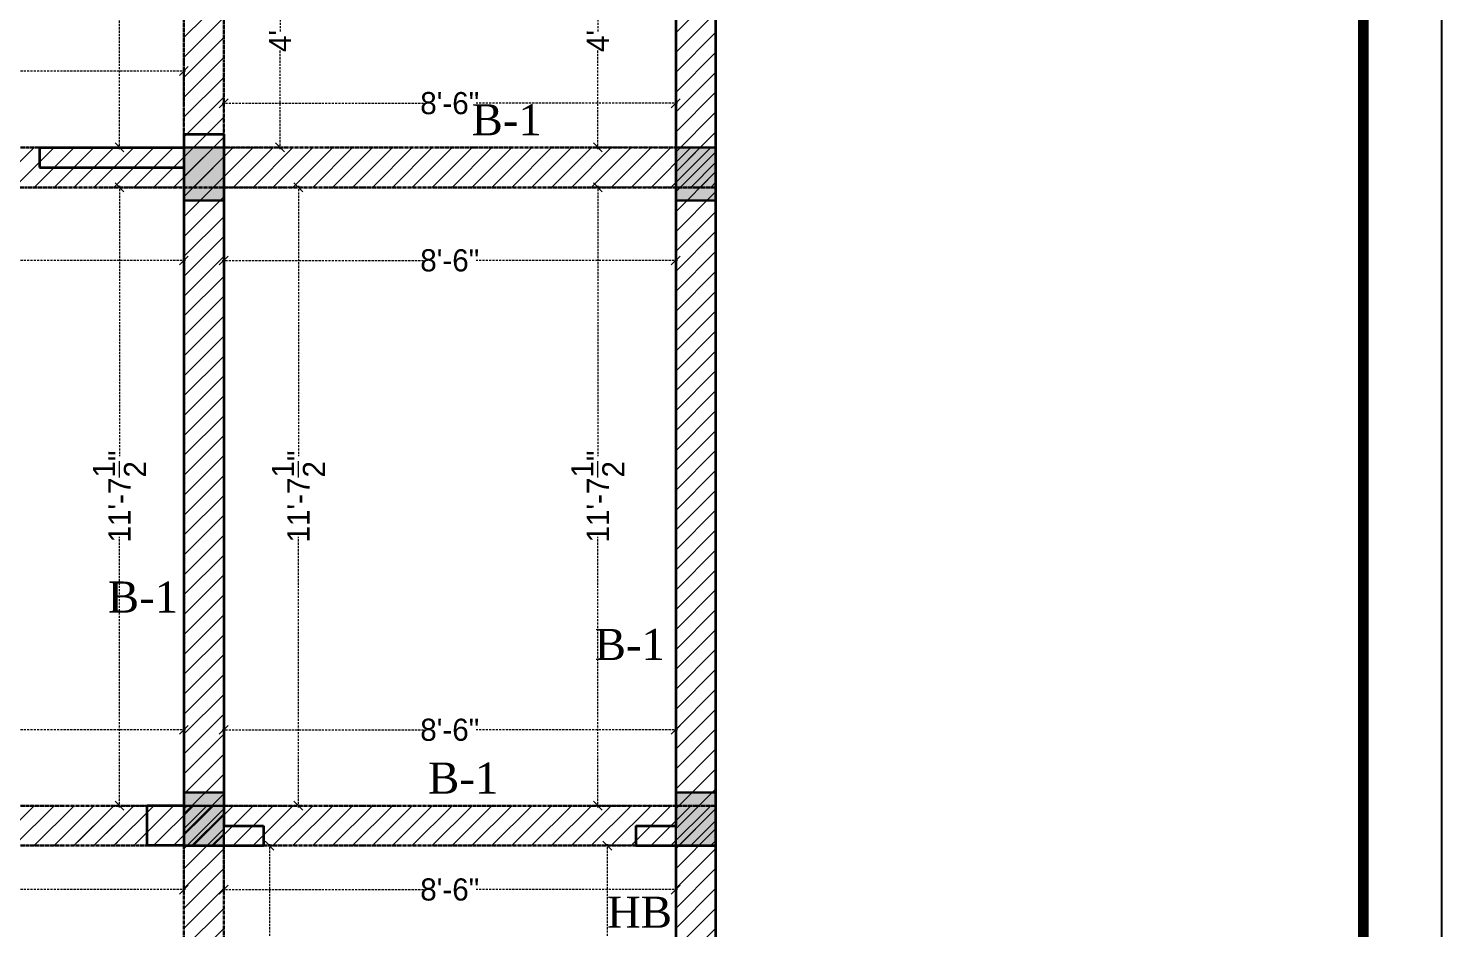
# Model space of a CAD drawing. Header units: millimetres. Extents: x -6808 to 215771, y -89660 to -16303.
# Drawn here: x 100634.1 to 100953.1, y -47834.5 to -47631.4 of the extents above; entities that cross this region are included whole.
import ezdxf

# ---------------------------------------------------------------- set-up
doc = ezdxf.new("R2010")
doc.units = ezdxf.units.MM
doc.header["$PDMODE"] = 35
doc.linetypes.add('CENTER2', pattern=[1.125, 0.75, -0.125, 0.125, -0.125])
doc.linetypes.add('DASHED', pattern=[0.75, 0.5, -0.25])
doc.layers.get('0').update_dxf_attribs({"color": 8})
for name, color, linetype, lineweight in [('beam', 6, 'CENTER2', 30), ('column', 5, 'Continuous', 30), ('wall', 7, 'Continuous', 35)]:
    doc.layers.add(name, color=color, linetype=linetype, lineweight=lineweight)
doc.layers.add('Beam Text', color=6, linetype='Continuous')
doc.layers.add('FORMAT', color=7, linetype='Continuous')
doc.styles.add('SAJ', font='eurr____.ttf')
doc.styles.get("Standard").update_dxf_attribs({"font": 'times.ttf'})
doc.dimstyles.new('SAJ', dxfattribs={"dimtxt": 5, "dimasz": 2, "dimexe": 1, "dimexo": 1, "dimgap": 0.09375, "dimtad": 0, "dimdec": 1, "dimzin": 0, "dimdsep": 46, "dimlunit": 4, "dimtxsty": 'SAJ', "dimblk": 'OBLIQUE', "dimcen": 0.125, "dimdle": 0.375, "dimadec": 0, "dimazin": 0, "dimtfac": 1, "dimtdec": 1, "dimtofl": 0, "dimtmove": 0, "dimatfit": 3, "dimldrblk": 'OBLIQUE', "dimfxl": 1, "dimtolj": 1, "dimtzin": 0, "dimlwd": 5, "dimlwe": 5, "dimarcsym": 1})
pattern_1 = [(45, (-433.7855, -2528.9853), (-2.24506403, 2.24506403), [])]
pattern_2 = [(45, (-433.7855, -2982.4853), (-2.24506403, 2.24506403), [])]
pattern_3 = [(45, (-433.7855, -3130.9853), (-2.24506403, 2.24506403), [])]
pattern_4 = [(45, (-148.7855, -2528.9853), (-2.24506403, 2.24506403), [])]

# ---------------------------------------------------------------- blocks, each defined once
blk = doc.blocks.new('c1')
at = {"layer": 'column'}
blk.add_hatch(color=256, dxfattribs=at).paths.add_polyline_path([(58376.49, -43564.36), (58385.49, -43564.36), (58385.49, -43552.36), (58376.49, -43552.36)])
for p, q in [((58376.49, -43552.36), (58376.49, -43564.36)), ((58376.49, -43552.36), (58385.49, -43552.36)), ((58385.49, -43564.36), (58385.49, -43552.36)), ((58376.49, -43564.36), (58385.49, -43564.36))]:
    blk.add_line(p, q, dxfattribs=at)
blk = doc.blocks.new('_Oblique')
at = {"color": 0, "linetype": 'ByBlock', "lineweight": -2}
blk.add_line((-0.5, -0.5), (0.5, 0.5), dxfattribs=at)
blk = doc.blocks.new('*D1124')
at = {"layer": 'Beam Text', "color": 0, "linetype": 'DASHED', "lineweight": 5, "transparency": 16777216}
for p, q in [((100677.87, -47648.31), (100723.3, -47648.31)), ((100678.25, -47657.27), (100678.25, -47647.31)), ((100780.62, -47648.31), (100735.19, -47648.31)), ((100780.25, -47657.27), (100780.25, -47647.31))]:
    blk.add_line(p, q, dxfattribs=at)
at = {"layer": 'Defpoints', "color": 0, "linetype": 'Continuous', "transparency": 16777216}
for p in [(100780.25, -47648.31), (100678.25, -47658.27), (100780.25, -47658.27)]:
    blk.add_point(p, dxfattribs=at)
at = {"layer": 'Beam Text', "color": 0, "linetype": 'Continuous', "lineweight": 5, "transparency": 16777216, "xscale": 2, "yscale": 2, "zscale": 2, "rotation": 180}
blk.add_blockref('_Oblique', (100678.25, -47648.31), dxfattribs=at)
at = {"layer": 'Beam Text', "color": 0, "linetype": 'Continuous', "lineweight": 5, "transparency": 16777216, "xscale": 2, "yscale": 2, "zscale": 2}
blk.add_blockref('_Oblique', (100780.25, -47648.31), dxfattribs=at)
at = {"layer": 'Beam Text', "color": 0, "linetype": 'Continuous', "lineweight": 18, "transparency": 16777216, "insert": (100729.25, -47648.31), "char_height": 5, "attachment_point": 5, "style": 'SAJ'}
blk.add_mtext('\\A1;8\'-6"', dxfattribs=at)
blk = doc.blocks.new('*D1101')
at = {"layer": 'Beam Text', "color": 0, "linetype": 'DASHED', "lineweight": 5, "transparency": 16777216}
for p, q in [((100679.25, -47610.27), (100691.96, -47610.27)), ((100690.96, -47609.9), (100690.96, -47632.25)), ((100690.96, -47658.65), (100690.96, -47636.3)), ((100679.25, -47658.27), (100691.96, -47658.27))]:
    blk.add_line(p, q, dxfattribs=at)
at = {"layer": 'Defpoints', "color": 0, "linetype": 'Continuous', "transparency": 16777216}
for p in [(100678.25, -47610.27), (100678.25, -47658.27), (100690.96, -47658.27)]:
    blk.add_point(p, dxfattribs=at)
at = {"layer": 'Beam Text', "color": 0, "linetype": 'Continuous', "lineweight": 5, "transparency": 16777216, "xscale": 2, "yscale": 2, "zscale": 2}
for p, rotation in [((100690.96, -47610.27), 90), ((100690.96, -47658.27), 270)]:
    blk.add_blockref('_Oblique', p, dxfattribs=dict(at, rotation=rotation))
at = {"layer": 'Beam Text', "color": 0, "linetype": 'Continuous', "lineweight": 18, "transparency": 16777216, "insert": (100690.96, -47634.27), "char_height": 5, "attachment_point": 5, "rotation": 90, "style": 'SAJ'}
blk.add_mtext("\\A1;4'", dxfattribs=at)
blk = doc.blocks.new('*D1102')
at = {"layer": 'Beam Text', "color": 0, "linetype": 'DASHED', "lineweight": 5, "transparency": 16777216}
for p, q in [((100779.25, -47610.27), (100761.67, -47610.27)), ((100762.67, -47609.9), (100762.67, -47632.25)), ((100762.67, -47658.65), (100762.67, -47636.3)), ((100779.25, -47658.27), (100761.67, -47658.27))]:
    blk.add_line(p, q, dxfattribs=at)
at = {"layer": 'Defpoints', "color": 0, "linetype": 'Continuous', "transparency": 16777216}
for p in [(100780.25, -47610.27), (100762.67, -47658.27), (100780.25, -47658.27)]:
    blk.add_point(p, dxfattribs=at)
at = {"layer": 'Beam Text', "color": 0, "linetype": 'Continuous', "lineweight": 5, "transparency": 16777216, "xscale": 2, "yscale": 2, "zscale": 2}
for p, rotation in [((100762.67, -47610.27), 90), ((100762.67, -47658.27), 270)]:
    blk.add_blockref('_Oblique', p, dxfattribs=dict(at, rotation=rotation))
at = {"layer": 'Beam Text', "color": 0, "linetype": 'Continuous', "lineweight": 18, "transparency": 16777216, "insert": (100762.67, -47634.27), "char_height": 5, "attachment_point": 5, "rotation": 90, "style": 'SAJ'}
blk.add_mtext("\\A1;4'", dxfattribs=at)
blk = doc.blocks.new('*D1130')
at = {"layer": 'Beam Text', "color": 0, "linetype": 'DASHED', "lineweight": 5, "transparency": 16777216}
for p, q in [((100574.62, -47641.05), (100612.56, -47641.05)), ((100575, -47657.27), (100575, -47640.05)), ((100669.62, -47641.05), (100631.68, -47641.05)), ((100669.25, -47657.27), (100669.25, -47640.05))]:
    blk.add_line(p, q, dxfattribs=at)
at = {"layer": 'Defpoints', "color": 0, "linetype": 'Continuous', "transparency": 16777216}
for p in [(100669.25, -47641.05), (100575, -47658.27), (100669.25, -47658.27)]:
    blk.add_point(p, dxfattribs=at)
at = {"layer": 'Beam Text', "color": 0, "linetype": 'Continuous', "lineweight": 5, "transparency": 16777216, "xscale": 2, "yscale": 2, "zscale": 2, "rotation": 180}
blk.add_blockref('_Oblique', (100575, -47641.05), dxfattribs=at)
at = {"layer": 'Beam Text', "color": 0, "linetype": 'Continuous', "lineweight": 5, "transparency": 16777216, "xscale": 2, "yscale": 2, "zscale": 2}
blk.add_blockref('_Oblique', (100669.25, -47641.05), dxfattribs=at)
at = {"layer": 'Beam Text', "color": 0, "linetype": 'Continuous', "lineweight": 18, "transparency": 16777216, "insert": (100622.12, -47641.05), "char_height": 5, "attachment_point": 5, "style": 'SAJ'}
blk.add_mtext('\\A1;7\'-10{\\H1.000000x;\\S1/2;}"', dxfattribs=at)
blk = doc.blocks.new('*D1131')
at = {"layer": 'Beam Text', "color": 0, "linetype": 'DASHED', "lineweight": 5, "transparency": 16777216}
for p, q in [((100668.25, -47541.27), (100653.72, -47541.27)), ((100654.72, -47540.9), (100654.72, -47593.81)), ((100654.72, -47658.65), (100654.72, -47605.74)), ((100668.25, -47658.27), (100653.72, -47658.27))]:
    blk.add_line(p, q, dxfattribs=at)
at = {"layer": 'Defpoints', "color": 0, "linetype": 'Continuous', "transparency": 16777216}
for p in [(100669.25, -47541.27), (100654.72, -47658.27), (100669.25, -47658.27)]:
    blk.add_point(p, dxfattribs=at)
at = {"layer": 'Beam Text', "color": 0, "linetype": 'Continuous', "lineweight": 5, "transparency": 16777216, "xscale": 2, "yscale": 2, "zscale": 2}
for p, rotation in [((100654.72, -47541.27), 90), ((100654.72, -47658.27), 270)]:
    blk.add_blockref('_Oblique', p, dxfattribs=dict(at, rotation=rotation))
at = {"layer": 'Beam Text', "color": 0, "linetype": 'Continuous', "lineweight": 18, "transparency": 16777216, "insert": (100654.72, -47599.77), "char_height": 5, "attachment_point": 5, "rotation": 90, "style": 'SAJ'}
blk.add_mtext('\\A1;9\'-9"', dxfattribs=at)
blk = doc.blocks.new('*D1133')
at = {"layer": 'Beam Text', "color": 0, "linetype": 'DASHED', "lineweight": 5, "transparency": 16777216}
for p, q in [((100504.25, -47668.27), (100504.25, -47684.77)), ((100669.25, -47668.27), (100669.25, -47684.77)), ((100503.87, -47683.77), (100579.46, -47683.77)), ((100669.62, -47683.77), (100594.03, -47683.77))]:
    blk.add_line(p, q, dxfattribs=at)
at = {"layer": 'Defpoints', "color": 0, "linetype": 'Continuous', "transparency": 16777216}
for p in [(100504.25, -47667.27), (100669.25, -47667.27), (100669.25, -47683.77)]:
    blk.add_point(p, dxfattribs=at)
at = {"layer": 'Beam Text', "color": 0, "linetype": 'Continuous', "lineweight": 5, "transparency": 16777216, "xscale": 2, "yscale": 2, "zscale": 2, "rotation": 180}
blk.add_blockref('_Oblique', (100504.25, -47683.77), dxfattribs=at)
at = {"layer": 'Beam Text', "color": 0, "linetype": 'Continuous', "lineweight": 5, "transparency": 16777216, "xscale": 2, "yscale": 2, "zscale": 2}
blk.add_blockref('_Oblique', (100669.25, -47683.77), dxfattribs=at)
at = {"layer": 'Beam Text', "color": 0, "linetype": 'Continuous', "lineweight": 18, "transparency": 16777216, "insert": (100586.75, -47683.77), "char_height": 5, "attachment_point": 5, "style": 'SAJ'}
blk.add_mtext('\\A1;13\'-9"', dxfattribs=at)
blk = doc.blocks.new('*D1134')
at = {"layer": 'Beam Text', "color": 0, "linetype": 'DASHED', "lineweight": 5, "transparency": 16777216}
for p, q in [((100678.25, -47668.27), (100678.25, -47684.77)), ((100780.25, -47668.27), (100780.25, -47684.77)), ((100677.87, -47683.77), (100723.3, -47683.77)), ((100780.62, -47683.77), (100735.19, -47683.77))]:
    blk.add_line(p, q, dxfattribs=at)
at = {"layer": 'Defpoints', "color": 0, "linetype": 'Continuous', "transparency": 16777216}
for p in [(100678.25, -47667.27), (100780.25, -47667.27), (100780.25, -47683.77)]:
    blk.add_point(p, dxfattribs=at)
at = {"layer": 'Beam Text', "color": 0, "linetype": 'Continuous', "lineweight": 5, "transparency": 16777216, "xscale": 2, "yscale": 2, "zscale": 2, "rotation": 180}
blk.add_blockref('_Oblique', (100678.25, -47683.77), dxfattribs=at)
at = {"layer": 'Beam Text', "color": 0, "linetype": 'Continuous', "lineweight": 5, "transparency": 16777216, "xscale": 2, "yscale": 2, "zscale": 2}
blk.add_blockref('_Oblique', (100780.25, -47683.77), dxfattribs=at)
at = {"layer": 'Beam Text', "color": 0, "linetype": 'Continuous', "lineweight": 18, "transparency": 16777216, "insert": (100729.25, -47683.77), "char_height": 5, "attachment_point": 5, "style": 'SAJ'}
blk.add_mtext('\\A1;8\'-6"', dxfattribs=at)
blk = doc.blocks.new('*D1136')
at = {"layer": 'Beam Text', "color": 0, "linetype": 'DASHED', "lineweight": 5, "transparency": 16777216}
for p, q in [((100668.25, -47667.27), (100653.72, -47667.27)), ((100654.72, -47666.9), (100654.72, -47727.92)), ((100654.72, -47807.15), (100654.72, -47746.12)), ((100668.25, -47806.77), (100653.72, -47806.77))]:
    blk.add_line(p, q, dxfattribs=at)
at = {"layer": 'Defpoints', "color": 0, "linetype": 'Continuous', "transparency": 16777216}
for p in [(100669.25, -47667.27), (100654.72, -47806.77), (100669.25, -47806.77)]:
    blk.add_point(p, dxfattribs=at)
at = {"layer": 'Beam Text', "color": 0, "linetype": 'Continuous', "lineweight": 5, "transparency": 16777216, "xscale": 2, "yscale": 2, "zscale": 2}
for p, rotation in [((100654.72, -47667.27), 90), ((100654.72, -47806.77), 270)]:
    blk.add_blockref('_Oblique', p, dxfattribs=dict(at, rotation=rotation))
at = {"layer": 'Beam Text', "color": 0, "linetype": 'Continuous', "lineweight": 18, "transparency": 16777216, "insert": (100654.72, -47737.02), "char_height": 5, "attachment_point": 5, "rotation": 90, "style": 'SAJ'}
blk.add_mtext('\\A1;11\'-7{\\H1.000000x;\\S1/2;}"', dxfattribs=at)
blk = doc.blocks.new('*D1104')
at = {"layer": 'Beam Text', "color": 0, "linetype": 'DASHED', "lineweight": 5, "transparency": 16777216}
for p, q in [((100504.25, -47805.77), (100504.25, -47788.66)), ((100669.25, -47805.77), (100669.25, -47788.66)), ((100503.87, -47789.66), (100579.46, -47789.66)), ((100669.62, -47789.66), (100594.03, -47789.66))]:
    blk.add_line(p, q, dxfattribs=at)
at = {"layer": 'Defpoints', "color": 0, "linetype": 'Continuous', "transparency": 16777216}
for p in [(100669.25, -47789.66), (100504.25, -47806.77), (100669.25, -47806.77)]:
    blk.add_point(p, dxfattribs=at)
at = {"layer": 'Beam Text', "color": 0, "linetype": 'Continuous', "lineweight": 5, "transparency": 16777216, "xscale": 2, "yscale": 2, "zscale": 2, "rotation": 180}
blk.add_blockref('_Oblique', (100504.25, -47789.66), dxfattribs=at)
at = {"layer": 'Beam Text', "color": 0, "linetype": 'Continuous', "lineweight": 5, "transparency": 16777216, "xscale": 2, "yscale": 2, "zscale": 2}
blk.add_blockref('_Oblique', (100669.25, -47789.66), dxfattribs=at)
at = {"layer": 'Beam Text', "color": 0, "linetype": 'Continuous', "lineweight": 18, "transparency": 16777216, "insert": (100586.75, -47789.66), "char_height": 5, "attachment_point": 5, "style": 'SAJ'}
blk.add_mtext('\\A1;13\'-9"', dxfattribs=at)
blk = doc.blocks.new('*D1137')
at = {"layer": 'Beam Text', "color": 0, "linetype": 'DASHED', "lineweight": 5, "transparency": 16777216}
for p, q in [((100679.25, -47667.27), (100696.1, -47667.27)), ((100695.1, -47666.9), (100695.1, -47727.92)), ((100695.1, -47807.15), (100695.1, -47746.12)), ((100679.25, -47806.77), (100696.1, -47806.77))]:
    blk.add_line(p, q, dxfattribs=at)
at = {"layer": 'Defpoints', "color": 0, "linetype": 'Continuous', "transparency": 16777216}
for p in [(100678.25, -47667.27), (100678.25, -47806.77), (100695.1, -47806.77)]:
    blk.add_point(p, dxfattribs=at)
at = {"layer": 'Beam Text', "color": 0, "linetype": 'Continuous', "lineweight": 5, "transparency": 16777216, "xscale": 2, "yscale": 2, "zscale": 2}
for p, rotation in [((100695.1, -47667.27), 90), ((100695.1, -47806.77), 270)]:
    blk.add_blockref('_Oblique', p, dxfattribs=dict(at, rotation=rotation))
at = {"layer": 'Beam Text', "color": 0, "linetype": 'Continuous', "lineweight": 18, "transparency": 16777216, "insert": (100695.1, -47737.02), "char_height": 5, "attachment_point": 5, "rotation": 90, "style": 'SAJ'}
blk.add_mtext('\\A1;11\'-7{\\H1.000000x;\\S1/2;}"', dxfattribs=at)
blk = doc.blocks.new('*D1138')
at = {"layer": 'Beam Text', "color": 0, "linetype": 'DASHED', "lineweight": 5, "transparency": 16777216}
for p, q in [((100678.25, -47805.77), (100678.25, -47788.66)), ((100780.25, -47805.77), (100780.25, -47788.66)), ((100677.87, -47789.66), (100723.3, -47789.66)), ((100780.62, -47789.66), (100735.19, -47789.66))]:
    blk.add_line(p, q, dxfattribs=at)
at = {"layer": 'Defpoints', "color": 0, "linetype": 'Continuous', "transparency": 16777216}
for p in [(100780.25, -47789.66), (100678.25, -47806.77), (100780.25, -47806.77)]:
    blk.add_point(p, dxfattribs=at)
at = {"layer": 'Beam Text', "color": 0, "linetype": 'Continuous', "lineweight": 5, "transparency": 16777216, "xscale": 2, "yscale": 2, "zscale": 2, "rotation": 180}
blk.add_blockref('_Oblique', (100678.25, -47789.66), dxfattribs=at)
at = {"layer": 'Beam Text', "color": 0, "linetype": 'Continuous', "lineweight": 5, "transparency": 16777216, "xscale": 2, "yscale": 2, "zscale": 2}
blk.add_blockref('_Oblique', (100780.25, -47789.66), dxfattribs=at)
at = {"layer": 'Beam Text', "color": 0, "linetype": 'Continuous', "lineweight": 18, "transparency": 16777216, "insert": (100729.25, -47789.66), "char_height": 5, "attachment_point": 5, "style": 'SAJ'}
blk.add_mtext('\\A1;8\'-6"', dxfattribs=at)
blk = doc.blocks.new('*D1105')
at = {"layer": 'Beam Text', "color": 0, "linetype": 'DASHED', "lineweight": 5, "transparency": 16777216}
for p, q in [((100779.25, -47667.27), (100761.67, -47667.27)), ((100762.67, -47666.9), (100762.67, -47727.92)), ((100762.67, -47807.15), (100762.67, -47746.12)), ((100779.25, -47806.77), (100761.67, -47806.77))]:
    blk.add_line(p, q, dxfattribs=at)
at = {"layer": 'Defpoints', "color": 0, "linetype": 'Continuous', "transparency": 16777216}
for p in [(100780.25, -47667.27), (100762.67, -47806.77), (100780.25, -47806.77)]:
    blk.add_point(p, dxfattribs=at)
at = {"layer": 'Beam Text', "color": 0, "linetype": 'Continuous', "lineweight": 5, "transparency": 16777216, "xscale": 2, "yscale": 2, "zscale": 2}
for p, rotation in [((100762.67, -47667.27), 90), ((100762.67, -47806.77), 270)]:
    blk.add_blockref('_Oblique', p, dxfattribs=dict(at, rotation=rotation))
at = {"layer": 'Beam Text', "color": 0, "linetype": 'Continuous', "lineweight": 18, "transparency": 16777216, "insert": (100762.67, -47737.02), "char_height": 5, "attachment_point": 5, "rotation": 90, "style": 'SAJ'}
blk.add_mtext('\\A1;11\'-7{\\H1.000000x;\\S1/2;}"', dxfattribs=at)
blk = doc.blocks.new('*D1139')
at = {"layer": 'Beam Text', "color": 0, "linetype": 'DASHED', "lineweight": 5, "transparency": 16777216}
for p, q in [((100504.25, -47816.77), (100504.25, -47826.69)), ((100669.25, -47816.77), (100669.25, -47826.69)), ((100503.87, -47825.69), (100579.46, -47825.69)), ((100669.62, -47825.69), (100594.03, -47825.69))]:
    blk.add_line(p, q, dxfattribs=at)
at = {"layer": 'Defpoints', "color": 0, "linetype": 'Continuous', "transparency": 16777216}
for p in [(100504.25, -47815.77), (100669.25, -47815.77), (100669.25, -47825.69)]:
    blk.add_point(p, dxfattribs=at)
at = {"layer": 'Beam Text', "color": 0, "linetype": 'Continuous', "lineweight": 5, "transparency": 16777216, "xscale": 2, "yscale": 2, "zscale": 2, "rotation": 180}
blk.add_blockref('_Oblique', (100504.25, -47825.69), dxfattribs=at)
at = {"layer": 'Beam Text', "color": 0, "linetype": 'Continuous', "lineweight": 5, "transparency": 16777216, "xscale": 2, "yscale": 2, "zscale": 2}
blk.add_blockref('_Oblique', (100669.25, -47825.69), dxfattribs=at)
at = {"layer": 'Beam Text', "color": 0, "linetype": 'Continuous', "lineweight": 18, "transparency": 16777216, "insert": (100586.75, -47825.69), "char_height": 5, "attachment_point": 5, "style": 'SAJ'}
blk.add_mtext('\\A1;13\'-9"', dxfattribs=at)
blk = doc.blocks.new('*D1140')
at = {"layer": 'Beam Text', "color": 0, "linetype": 'DASHED', "lineweight": 5, "transparency": 16777216}
for p, q in [((100678.25, -47816.77), (100678.25, -47826.69)), ((100780.25, -47816.77), (100780.25, -47826.69)), ((100677.87, -47825.69), (100723.3, -47825.69)), ((100780.62, -47825.69), (100735.19, -47825.69))]:
    blk.add_line(p, q, dxfattribs=at)
at = {"layer": 'Defpoints', "color": 0, "linetype": 'Continuous', "transparency": 16777216}
for p in [(100678.25, -47815.77), (100780.25, -47815.77), (100780.25, -47825.69)]:
    blk.add_point(p, dxfattribs=at)
at = {"layer": 'Beam Text', "color": 0, "linetype": 'Continuous', "lineweight": 5, "transparency": 16777216, "xscale": 2, "yscale": 2, "zscale": 2, "rotation": 180}
blk.add_blockref('_Oblique', (100678.25, -47825.69), dxfattribs=at)
at = {"layer": 'Beam Text', "color": 0, "linetype": 'Continuous', "lineweight": 5, "transparency": 16777216, "xscale": 2, "yscale": 2, "zscale": 2}
blk.add_blockref('_Oblique', (100780.25, -47825.69), dxfattribs=at)
at = {"layer": 'Beam Text', "color": 0, "linetype": 'Continuous', "lineweight": 18, "transparency": 16777216, "insert": (100729.25, -47825.69), "char_height": 5, "attachment_point": 5, "style": 'SAJ'}
blk.add_mtext('\\A1;8\'-6"', dxfattribs=at)
blk = doc.blocks.new('*D1142')
at = {"layer": 'Beam Text', "color": 0, "linetype": 'DASHED', "lineweight": 5, "transparency": 16777216}
for p, q in [((100679.25, -47815.77), (100689.56, -47815.77)), ((100688.56, -47815.4), (100688.56, -47837.75)), ((100688.56, -47864.15), (100688.56, -47841.8)), ((100679.25, -47863.77), (100689.56, -47863.77))]:
    blk.add_line(p, q, dxfattribs=at)
at = {"layer": 'Defpoints', "color": 0, "linetype": 'Continuous', "transparency": 16777216}
for p in [(100678.25, -47815.77), (100678.25, -47863.77), (100688.56, -47863.77)]:
    blk.add_point(p, dxfattribs=at)
at = {"layer": 'Beam Text', "color": 0, "linetype": 'Continuous', "lineweight": 5, "transparency": 16777216, "xscale": 2, "yscale": 2, "zscale": 2}
for p, rotation in [((100688.56, -47815.77), 90), ((100688.56, -47863.77), 270)]:
    blk.add_blockref('_Oblique', p, dxfattribs=dict(at, rotation=rotation))
at = {"layer": 'Beam Text', "color": 0, "linetype": 'Continuous', "lineweight": 18, "transparency": 16777216, "insert": (100688.56, -47839.77), "char_height": 5, "attachment_point": 5, "rotation": 90, "style": 'SAJ'}
blk.add_mtext("\\A1;4'", dxfattribs=at)
blk = doc.blocks.new('*D1143')
at = {"layer": 'Beam Text', "color": 0, "linetype": 'DASHED', "lineweight": 5, "transparency": 16777216}
for p, q in [((100779.25, -47815.77), (100763.79, -47815.77)), ((100764.79, -47815.4), (100764.79, -47837.75)), ((100764.79, -47864.15), (100764.79, -47841.8)), ((100779.25, -47863.77), (100763.79, -47863.77))]:
    blk.add_line(p, q, dxfattribs=at)
at = {"layer": 'Defpoints', "color": 0, "linetype": 'Continuous', "transparency": 16777216}
for p in [(100780.25, -47815.77), (100764.79, -47863.77), (100780.25, -47863.77)]:
    blk.add_point(p, dxfattribs=at)
at = {"layer": 'Beam Text', "color": 0, "linetype": 'Continuous', "lineweight": 5, "transparency": 16777216, "xscale": 2, "yscale": 2, "zscale": 2}
for p, rotation in [((100764.79, -47815.77), 90), ((100764.79, -47863.77), 270)]:
    blk.add_blockref('_Oblique', p, dxfattribs=dict(at, rotation=rotation))
at = {"layer": 'Beam Text', "color": 0, "linetype": 'Continuous', "lineweight": 18, "transparency": 16777216, "insert": (100764.79, -47839.77), "char_height": 5, "attachment_point": 5, "rotation": 90, "style": 'SAJ'}
blk.add_mtext("\\A1;4'", dxfattribs=at)

msp = doc.modelspace()

# ---------------------------------------------------------------- hatches: boundary and pattern name
at = {"layer": 'beam', "linetype": 'Continuous', "lineweight": 18}
h = msp.add_hatch(dxfattribs=at)
h.set_pattern_fill('ANSI31', color=252, style=0)
h.set_pattern_definition(pattern_1)
h.paths.add_polyline_path([(100678.247, -47532.274), (100669.247, -47532.274), (100669.247, -47541.274), (100678.247, -47541.274)])
h.paths.add_polyline_path([(100669.247, -47601.274), (100678.247, -47601.274), (100678.247, -47541.274), (100669.247, -47541.274)])
h.paths.add_polyline_path([(100669.247, -47601.274), (100669.247, -47610.274), (100678.247, -47610.274), (100678.247, -47601.274)])
h.paths.add_polyline_path([(100669.247, -47667.274), (100678.247, -47667.274), (100678.247, -47610.274), (100669.247, -47610.274)])
h = msp.add_hatch(dxfattribs=at)
h.set_pattern_fill('ANSI31', color=256, style=0)
h.set_pattern_definition(pattern_4)
h.paths.add_polyline_path([(100789.247, -47532.274), (100780.247, -47532.274), (100780.247, -47541.274), (100789.247, -47541.274)])
h.paths.add_polyline_path([(100789.247, -47541.274), (100780.247, -47541.274), (100780.247, -47578.524), (100789.247, -47578.524)])
h.paths.add_polyline_path([(100789.247, -47578.524), (100780.247, -47578.524), (100780.247, -47583.524), (100789.247, -47583.524)])
h.paths.add_polyline_path([(100789.247, -47583.524), (100780.247, -47583.524), (100780.247, -47667.274), (100789.247, -47667.274)])
h = msp.add_hatch(dxfattribs=at)
h.set_pattern_fill('ANSI31', color=256, style=0)
h.set_pattern_definition(pattern_2)
h.paths.add_polyline_path([(100504.247, -47658.274), (100495.247, -47658.274), (100495.247, -47667.274), (100504.247, -47667.274)])
h.paths.add_polyline_path([(100611.747, -47658.274), (100504.247, -47658.274), (100504.247, -47667.274), (100611.747, -47667.274)])
h.paths.add_polyline_path([(100616.747, -47658.274), (100611.747, -47658.274), (100611.747, -47667.274), (100616.747, -47667.274)])
h.paths.add_polyline_path([(100645.247, -47658.274), (100616.747, -47658.274), (100616.747, -47667.274), (100645.247, -47667.274)])
h.paths.add_polyline_path([(100654.247, -47658.274), (100645.247, -47658.274), (100645.247, -47667.274), (100654.247, -47667.274)])
h = msp.add_hatch(dxfattribs=at)
h.set_pattern_fill('ANSI31', color=256, style=0)
h.set_pattern_definition(pattern_2)
h.paths.add_polyline_path([(100715.497, -47658.274), (100654.247, -47658.274), (100654.247, -47667.274), (100715.497, -47667.274)])
h.paths.add_polyline_path([(100720.497, -47658.274), (100715.497, -47658.274), (100715.497, -47667.274), (100720.497, -47667.274)])
h.paths.add_polyline_path([(100780.247, -47658.274), (100720.497, -47658.274), (100720.497, -47667.274), (100780.247, -47667.274)])
h.paths.add_polyline_path([(100789.247, -47658.274), (100780.247, -47658.274), (100780.247, -47667.274), (100789.247, -47667.274)])
h.paths.add_polyline_path([(100654.247, -47658.274), (100645.247, -47658.274), (100645.247, -47667.274), (100654.247, -47667.274)])
h = msp.add_hatch(dxfattribs=at)
h.set_pattern_fill('ANSI31', color=256, style=0)
h.set_pattern_definition(pattern_1)
h.paths.add_polyline_path([(100678.247, -47658.274), (100669.247, -47658.274), (100669.247, -47667.274), (100678.247, -47667.274)])
h.paths.add_polyline_path([(100678.247, -47667.274), (100669.247, -47667.274), (100669.247, -47815.774), (100678.247, -47815.774)])
h = msp.add_hatch(dxfattribs=at)
h.set_pattern_fill('ANSI31', color=256, style=0)
h.set_pattern_definition(pattern_4)
h.paths.add_polyline_path([(100789.247, -47658.274), (100780.247, -47658.274), (100780.247, -47667.274), (100789.247, -47667.274)])
h.paths.add_polyline_path([(100789.247, -47667.274), (100780.247, -47667.274), (100780.247, -47815.774), (100789.247, -47815.774)])
h = msp.add_hatch(dxfattribs=at)
h.set_pattern_fill('ANSI31', color=256, style=0)
h.set_pattern_definition(pattern_3)
h.paths.add_polyline_path([(100504.247, -47806.774), (100495.247, -47806.774), (100495.247, -47815.774), (100504.247, -47815.774)])
h.paths.add_polyline_path([(100611.747, -47806.774), (100504.247, -47806.774), (100504.247, -47815.774), (100611.747, -47815.774)])
h.paths.add_polyline_path([(100616.747, -47806.774), (100611.747, -47806.774), (100611.747, -47815.774), (100616.747, -47815.774)])
h.paths.add_polyline_path([(100645.247, -47806.774), (100616.747, -47806.774), (100616.747, -47815.774), (100645.247, -47815.774)])
h.paths.add_polyline_path([(100654.247, -47806.774), (100645.247, -47806.774), (100645.247, -47815.774), (100654.247, -47815.774)])
h = msp.add_hatch(dxfattribs=at)
h.set_pattern_fill('ANSI31', color=256, style=0)
h.set_pattern_definition(pattern_3)
h.paths.add_polyline_path([(100715.497, -47806.774), (100654.247, -47806.774), (100654.247, -47815.774), (100715.497, -47815.774)])
h.paths.add_polyline_path([(100720.497, -47806.774), (100715.497, -47806.774), (100715.497, -47815.774), (100720.497, -47815.774)])
h.paths.add_polyline_path([(100780.247, -47806.774), (100720.497, -47806.774), (100720.497, -47815.774), (100780.247, -47815.774)])
h.paths.add_polyline_path([(100789.247, -47806.774), (100780.247, -47806.774), (100780.247, -47815.774), (100789.247, -47815.774)])
h.paths.add_polyline_path([(100654.247, -47806.774), (100645.247, -47806.774), (100645.247, -47815.774), (100654.247, -47815.774)])
h = msp.add_hatch(dxfattribs=at)
h.set_pattern_fill('ANSI31', color=252, style=0)
h.set_pattern_definition([(45, (-259.7855, -2528.9853), (-2.24506403, 2.24506403), [])])
h.paths.add_polyline_path([(100678.247, -47815.774), (100669.247, -47815.774), (100669.247, -47872.774), (100678.247, -47872.774)])
h.paths.add_polyline_path([(100678.247, -47806.774), (100669.247, -47806.774), (100669.247, -47815.774), (100678.247, -47815.774)])
h = msp.add_hatch(dxfattribs=at)
h.set_pattern_fill('ANSI31', color=252, style=0)
h.set_pattern_definition(pattern_4)
h.paths.add_polyline_path([(100789.247, -47815.774), (100780.247, -47815.774), (100780.247, -47872.774), (100789.247, -47872.774)])
h.paths.add_polyline_path([(100789.247, -47806.774), (100780.247, -47806.774), (100780.247, -47815.774), (100789.247, -47815.774)])

# ---------------------------------------------------------------- linework, layer by layer
at = {"layer": 'beam', "color": 252}
for points in [[(100669.247, -47667.274), (100678.247, -47667.274), (100678.247, -47532.274), (100669.247, -47532.274)], [(100669.247, -47872.774), (100678.247, -47872.774), (100678.247, -47806.774), (100669.247, -47806.774)], [(100780.247, -47872.774), (100789.247, -47872.774), (100789.247, -47806.774), (100780.247, -47806.774)]]:
    msp.add_lwpolyline(points, close=True, dxfattribs=at)
at = {"layer": 'beam'}
for points in [[(100780.247, -47532.274), (100789.247, -47532.274), (100789.247, -47667.274), (100780.247, -47667.274)], [(100495.247, -47658.274), (100789.247, -47658.274), (100789.247, -47667.274), (100495.247, -47667.274)], [(100669.247, -47658.274), (100678.247, -47658.274), (100678.247, -47815.774), (100669.247, -47815.774)], [(100780.247, -47658.274), (100789.247, -47658.274), (100789.247, -47815.774), (100780.247, -47815.774)], [(100495.247, -47806.774), (100678.247, -47806.774), (100678.247, -47815.774), (100495.247, -47815.774)], [(100669.247, -47806.774), (100789.247, -47806.774), (100789.247, -47815.774), (100669.247, -47815.774)]]:
    msp.add_lwpolyline(points, close=True, dxfattribs=at)
at = {"layer": 'FORMAT', "color": 0}
msp.add_lwpolyline([(100112.89, -47020.609), (100112.89, -48213.724), (100953.111, -48213.724), (100953.111, -47020.609)], close=True, dxfattribs=at)
msp.add_lwpolyline([(100112.89, -47020.609), (100112.89, -48213.724), (100953.111, -48213.724), (100953.111, -47020.609)], close=True, dxfattribs=at)
at = {"layer": 'FORMAT', "color": 0, "const_width": 2.464}
msp.add_lwpolyline([(100130.574, -47038.294), (100130.574, -48196.039), (100935.427, -48196.039), (100935.427, -47038.294)], close=True, dxfattribs=at)
msp.add_lwpolyline([(100130.574, -47038.294), (100130.574, -48196.039), (100935.427, -48196.039), (100935.427, -47038.294)], close=True, dxfattribs=at)
at = {"layer": 'wall'}
for p, q in [((100789.247, -47123.774), (100789.247, -47911.774)), ((100780.247, -47245.274), (100780.247, -47811.274)), ((100669.247, -47655.274), (100669.247, -47815.774)), ((100669.247, -47655.274), (100678.247, -47655.274)), ((100678.247, -47655.274), (100678.247, -47811.274)), ((100669.247, -47806.774), (100660.997, -47806.774)), ((100660.997, -47815.774), (100660.997, -47806.774)), ((100669.247, -47815.774), (100660.997, -47815.774)), ((100780.247, -47815.774), (100780.247, -47902.774))]:
    msp.add_line(p, q, dxfattribs=at)
at = {"layer": 'wall', "color": 1}
for p, q in [((100636.657, -47658.274), (100669.247, -47658.274)), ((100636.657, -47658.274), (100636.657, -47662.774)), ((100636.657, -47662.774), (100669.247, -47662.774)), ((100678.247, -47811.274), (100687.247, -47811.274)), ((100687.247, -47811.274), (100687.247, -47815.774)), ((100771.247, -47811.274), (100780.247, -47811.274)), ((100771.247, -47811.274), (100771.247, -47815.774)), ((100669.247, -47815.774), (100687.247, -47815.774)), ((100771.247, -47815.774), (100789.247, -47815.774))]:
    msp.add_line(p, q, dxfattribs=at)

# ---------------------------------------------------------------- block references
at = {"layer": 'column'}
for p in [(42292.755, -4105.912), (42403.755, -4105.912), (42292.755, -4251.412), (42403.755, -4251.412)]:
    msp.add_blockref('c1', p, dxfattribs=at)

# ---------------------------------------------------------------- texts
at = {"layer": 'Beam Text', "linetype": 'ByBlock', "lineweight": 30, "ltscale": 2, "char_height": 7, "width": 109.25542, "attachment_point": 5}
for s, insert in [('B-1', (100742.109, -47652.035)), ('B-1', (100660.027, -47759.697)), ('B-1', (100769.889, -47770.396)), ('B-1', (100732.285, -47800.535)), ('HB', (100772.062, -47830.793))]:
    msp.add_mtext(s, dxfattribs=dict(at, insert=insert))

# ---------------------------------------------------------------- dimensions: what is measured, and where the dimension line sits
at = {"layer": 'Beam Text', "color": 1, "linetype": 'Continuous', "lineweight": 18}
for p1, p2, distance, picture, middle in [((100669.247, -47541.274), (100669.247, -47658.274), -14.527, '*D1131', (100654.719, -47599.774)), ((100678.247, -47610.274), (100678.247, -47658.274), 12.715, '*D1101', (100690.962, -47634.274)), ((100780.247, -47610.274), (100780.247, -47658.274), -17.575, '*D1102', (100762.672, -47634.274)), ((100574.996563837, -47658.273770887), (100669.246563837, -47658.273770887), 17.219773654, '*D1130', (100622.121563837, -47641.053997233)), ((100678.247, -47658.274), (100780.247, -47658.274), 9.963, '*D1124', (100729.247, -47648.311)), ((100504.247, -47667.274), (100669.247, -47667.274), -16.495, '*D1133', (100586.747, -47683.769)), ((100669.247, -47667.274), (100669.247, -47806.774), -14.527, '*D1136', (100654.719, -47737.024)), ((100678.247, -47667.274), (100780.247, -47667.274), -16.495, '*D1134', (100729.247, -47683.769)), ((100678.247, -47667.274), (100678.247, -47806.774), 16.849, '*D1137', (100695.096, -47737.024)), ((100780.247, -47667.274), (100780.247, -47806.774), -17.575, '*D1105', (100762.672, -47737.024)), ((100504.247, -47806.774), (100669.247, -47806.774), 17.111, '*D1104', (100586.747, -47789.663)), ((100678.247, -47806.774), (100780.247, -47806.774), 17.111, '*D1138', (100729.247, -47789.663)), ((100678.247, -47815.774), (100678.247, -47863.774), 10.311, '*D1142', (100688.558, -47839.774)), ((100780.247, -47815.774), (100780.247, -47863.774), -15.452, '*D1143', (100764.794, -47839.774)), ((100504.247, -47815.774), (100669.247, -47815.774), -9.921, '*D1139', (100586.747, -47825.694)), ((100678.247, -47815.774), (100780.247, -47815.774), -9.921, '*D1140', (100729.247, -47825.694))]:
    dim = msp.add_aligned_dim(p1=p1, p2=p2, distance=distance, dimstyle='SAJ', dxfattribs=at)
    dim.commit()
    dim.dimension.update_dxf_attribs({"geometry": picture, "text_midpoint": middle})

doc.saveas('drawing.dxf')
